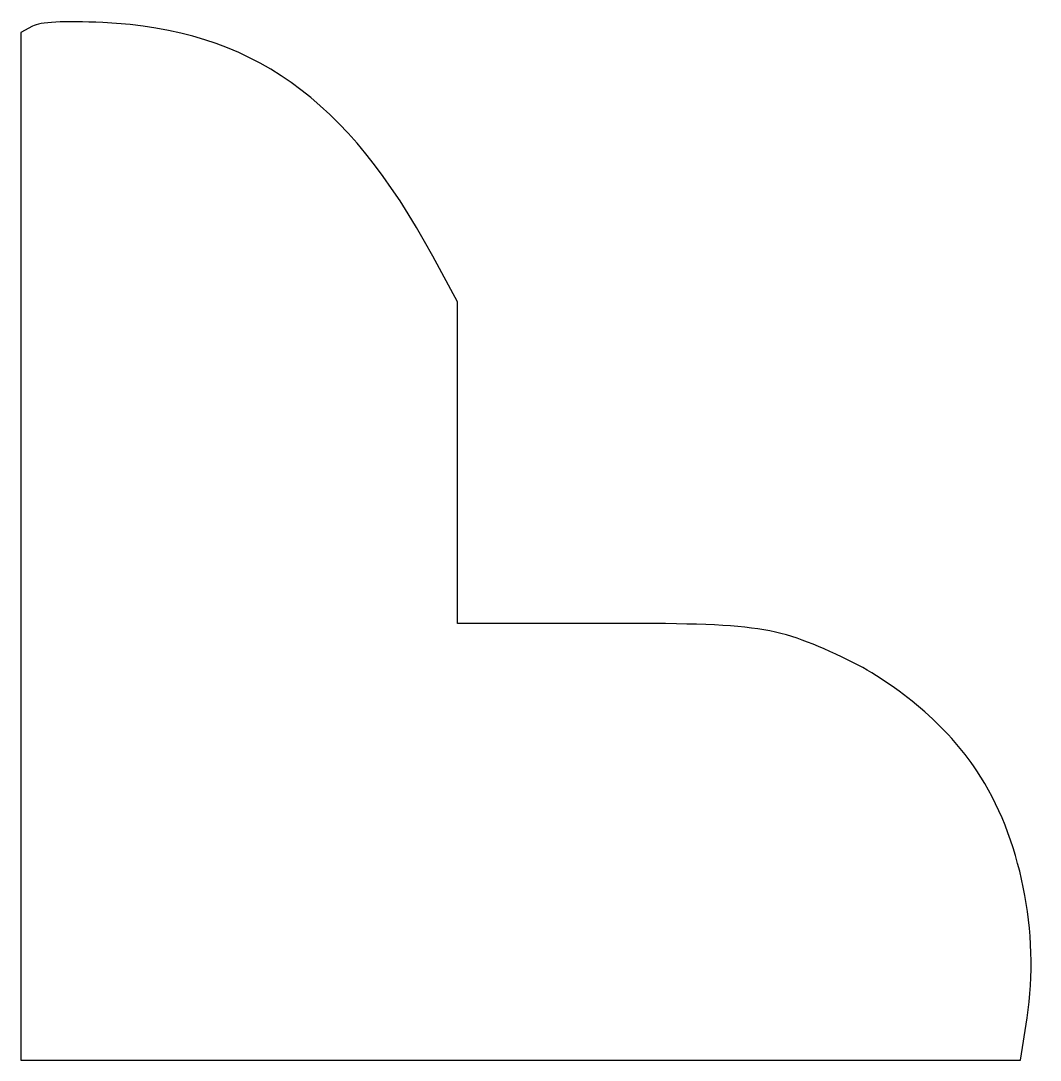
# Model space of a CAD drawing. Header units: centimetres. Extents: x -12.79 to -7.73, y -13.2 to -8.03.
import ezdxf

# ---------------------------------------------------------------- set-up
doc = ezdxf.new("R2010")
doc.units = ezdxf.units.CM
doc.header["$MEASUREMENT"] = 0
doc.layers.add('Layer 1', color=7, linetype='Continuous')

msp = doc.modelspace()

# ---------------------------------------------------------------- linework, layer by layer
at = {"layer": 'Layer 1'}
msp.add_open_spline([(-12.79449, -10.64285), (-12.79449, -10.64285), (-12.79449, -8.09055), (-12.79449, -8.09055), (-12.79449, -8.09055), (-12.79449, -8.09055), (-12.73681, -8.05968), (-12.73681, -8.05968), (-12.73681, -8.05968), (-12.69807, -8.03895), (-12.58295, -8.0332), (-12.38624, -8.04217), (-12.38624, -8.04217), (-11.65309, -8.0756), (-11.17235, -8.4159), (-10.74759, -9.20211), (-10.74759, -9.20211), (-10.74759, -9.20211), (-10.62491, -9.42919), (-10.62491, -9.42919), (-10.62491, -9.42919), (-10.62491, -9.42919), (-10.62491, -10.22738), (-10.62491, -10.22738), (-10.62491, -10.22738), (-10.62491, -10.22738), (-10.62491, -11.02557), (-10.62491, -11.02557), (-10.62491, -11.02557), (-10.62491, -11.02557), (-9.91609, -11.02557), (-9.91609, -11.02557), (-9.91609, -11.02557), (-9.11837, -11.02557), (-9.03516, -11.03797), (-8.68022, -11.20972), (-8.68022, -11.20972), (-8.43334, -11.3292), (-8.18717, -11.54106), (-8.04316, -11.75802), (-8.04316, -11.75802), (-7.8263, -12.08473), (-7.72872, -12.56471), (-7.79394, -12.98392), (-7.79394, -12.98392), (-7.79394, -12.98392), (-7.8268, -13.19515), (-7.8268, -13.19515), (-7.8268, -13.19515), (-7.8268, -13.19515), (-10.31065, -13.19515), (-10.31065, -13.19515), (-10.31065, -13.19515), (-10.31065, -13.19515), (-12.79449, -13.19515), (-12.79449, -13.19515), (-12.79449, -13.19515), (-12.79449, -13.19515), (-12.79449, -10.64285), (-12.79449, -10.64285)], degree=3, knots=[0, 0, 0, 0, 0.0625, 0.0625, 0.0625, 0.0625, 0.125, 0.125, 0.125, 0.125, 0.1875, 0.1875, 0.1875, 0.1875, 0.25, 0.25, 0.25, 0.25, 0.3125, 0.3125, 0.3125, 0.3125, 0.375, 0.375, 0.375, 0.375, 0.4375, 0.4375, 0.4375, 0.4375, 0.5, 0.5, 0.5, 0.5, 0.5625, 0.5625, 0.5625, 0.5625, 0.625, 0.625, 0.625, 0.625, 0.6875, 0.6875, 0.6875, 0.6875, 0.75, 0.75, 0.75, 0.75, 0.8125, 0.8125, 0.8125, 0.8125, 0.875, 0.875, 0.875, 0.875, 1, 1, 1, 1], dxfattribs=at)

doc.saveas('drawing.dxf')
